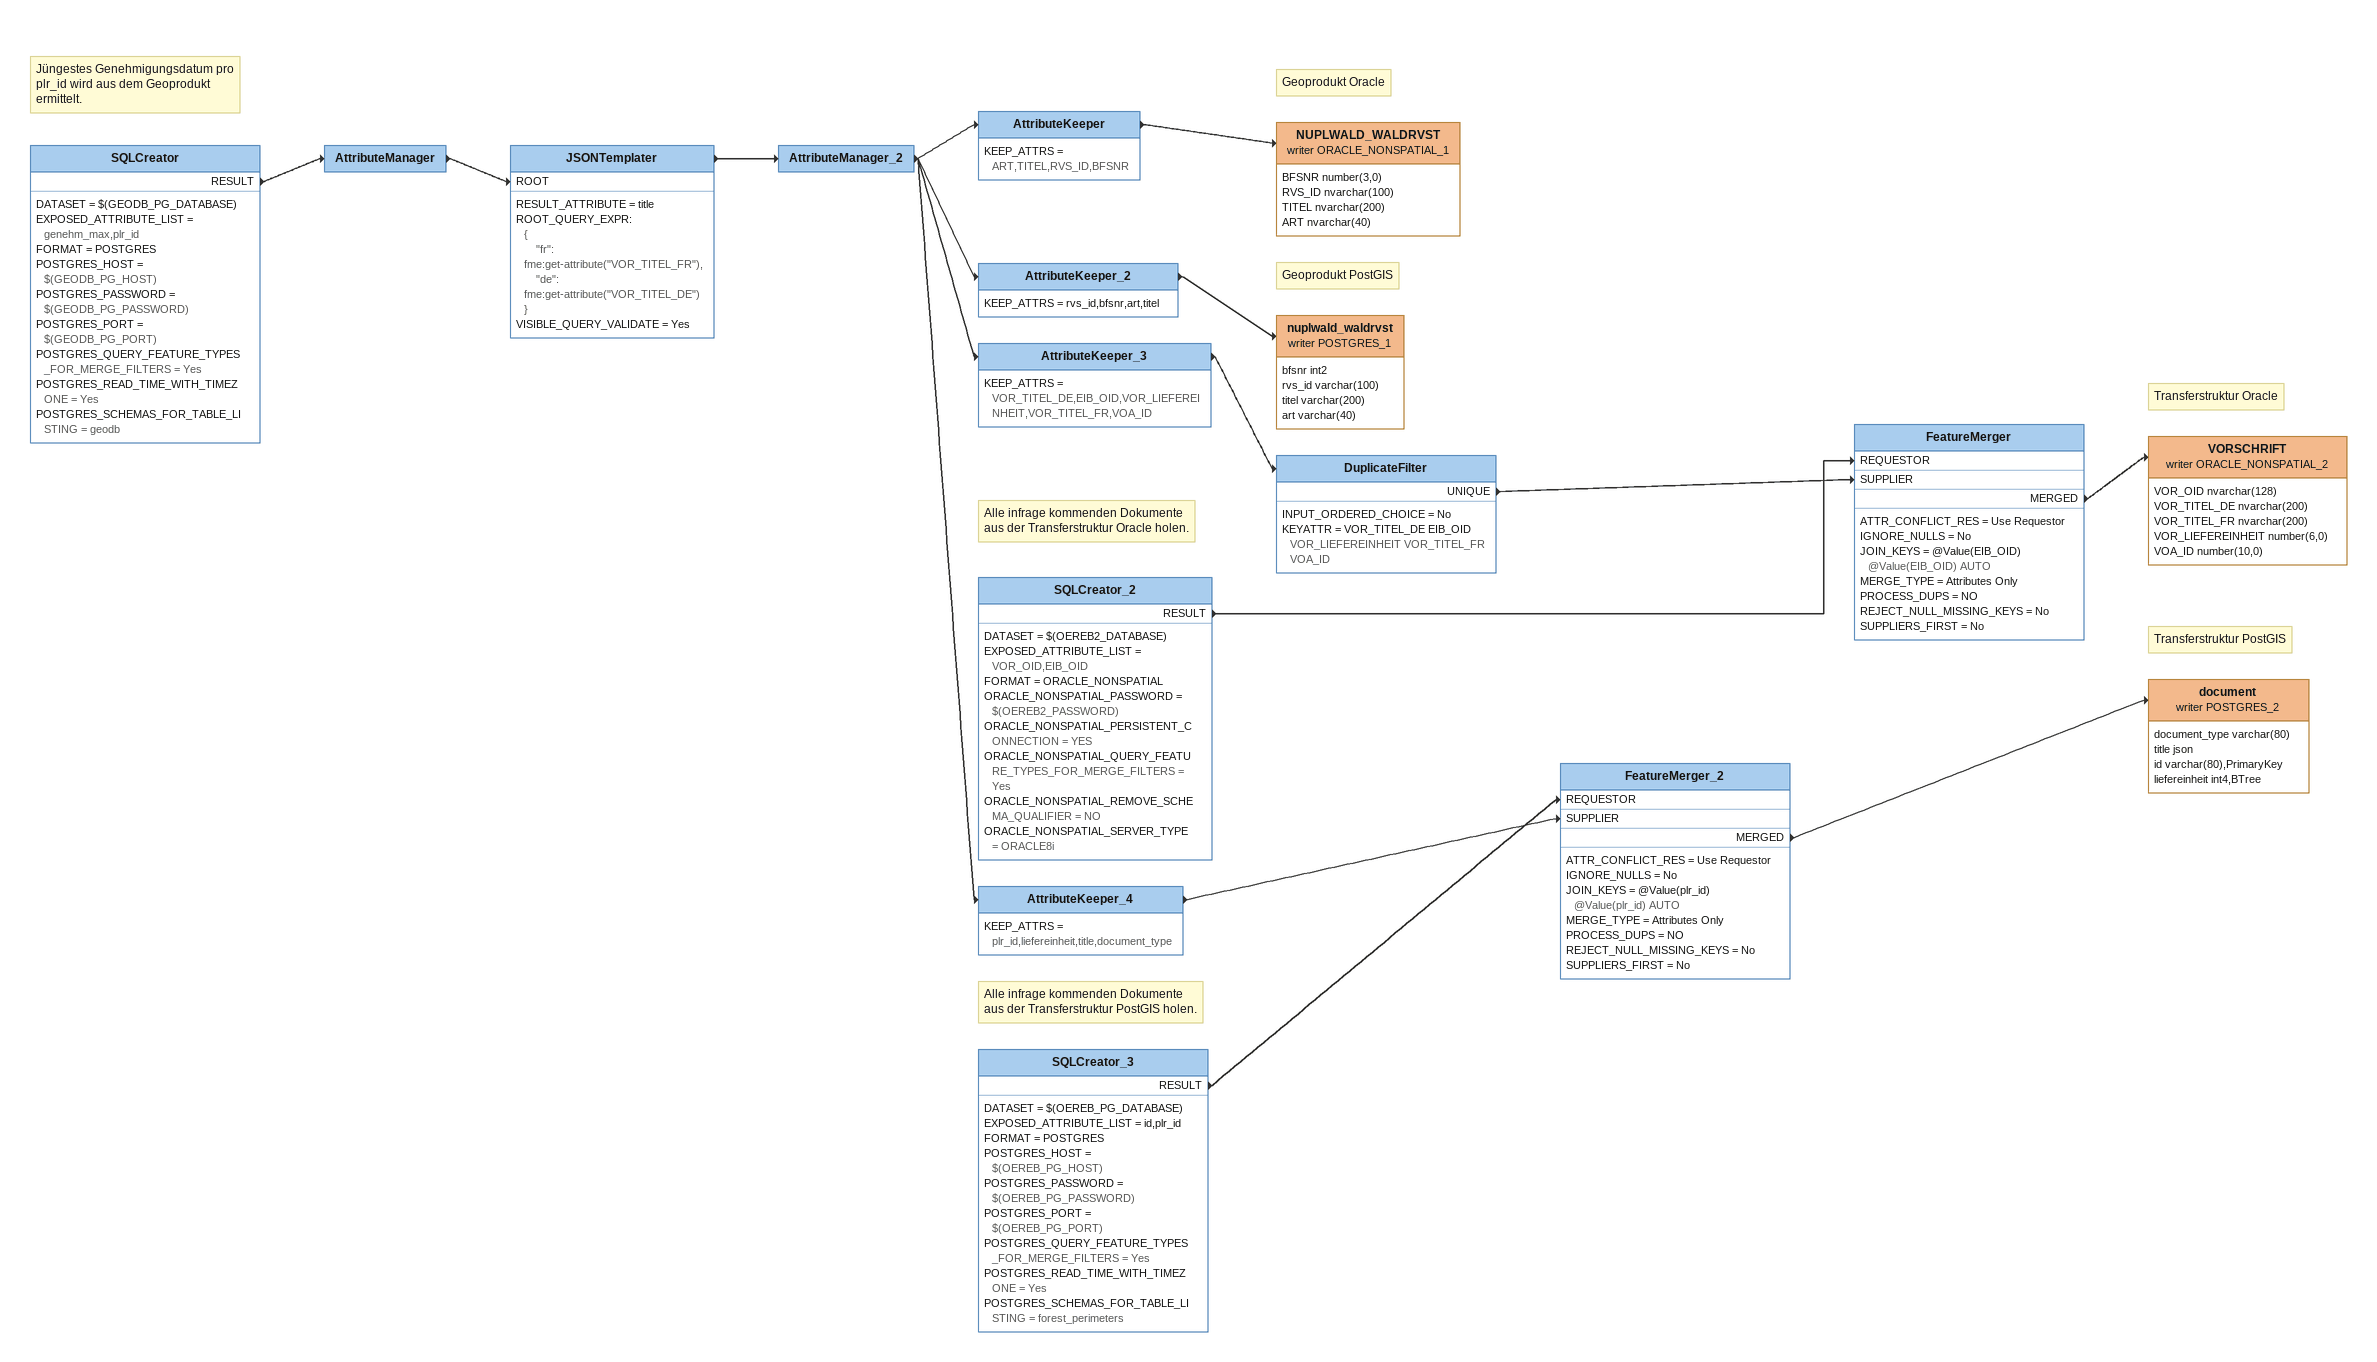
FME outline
Note: Jüngestes Genehmigungsdatum pro plr_id wird aus dem Geoprodukt ermittelt.
SQLCreator
    DATASET = $(GEODB_PG_DATABASE)
    EXPOSED_ATTRIBUTE_LIST = genehm_max,plr_id
    FORMAT = POSTGRES
    POSTGRES_HOST = $(GEODB_PG_HOST)
    POSTGRES_PASSWORD = $(GEODB_PG_PASSWORD)
    POSTGRES_PORT = $(GEODB_PG_PORT)
    POSTGRES_QUERY_FEATURE_TYPES_FOR_MERGE_FILTERS = Yes
    POSTGRES_READ_TIME_WITH_TIMEZONE = Yes
    POSTGRES_SCHEMAS_FOR_TABLE_LISTING = geodb
    RESULT -> AttributeManager
AttributeManager
    -> JSONTemplater [ROOT]
JSONTemplater
    RESULT_ATTRIBUTE = title
    ROOT_QUERY_EXPR:
      {
          "fr": fme:get-attribute("VOR_TITEL_FR"),
          "de": fme:get-attribute("VOR_TITEL_DE")
      }
    VISIBLE_QUERY_VALIDATE = Yes
    -> AttributeManager_2
AttributeManager_2
    -> AttributeKeeper
    -> AttributeKeeper_2
    -> AttributeKeeper_3
    -> AttributeKeeper_4
AttributeKeeper
    KEEP_ATTRS = ART,TITEL,RVS_ID,BFSNR
    -> NUPLWALD_WALDRVST (writer ORACLE_NONSPATIAL_1)
Note: Geoprodukt Oracle
NUPLWALD_WALDRVST (writer ORACLE_NONSPATIAL_1)
    attributes: BFSNR number(3,0), RVS_ID nvarchar(100), TITEL nvarchar(200), ART nvarchar(40)
AttributeKeeper_2
    KEEP_ATTRS = rvs_id,bfsnr,art,titel
    -> nuplwald_waldrvst (writer POSTGRES_1)
Note: Geoprodukt PostGIS
nuplwald_waldrvst (writer POSTGRES_1)
    attributes: bfsnr int2, rvs_id varchar(100), titel varchar(200), art varchar(40)
AttributeKeeper_3
    KEEP_ATTRS = VOR_TITEL_DE,EIB_OID,VOR_LIEFEREINHEIT,VOR_TITEL_FR,VOA_ID
    -> DuplicateFilter
DuplicateFilter
    INPUT_ORDERED_CHOICE = No
    KEYATTR = VOR_TITEL_DE EIB_OID VOR_LIEFEREINHEIT VOR_TITEL_FR VOA_ID
    UNIQUE -> FeatureMerger [SUPPLIER]
AttributeKeeper_4
    KEEP_ATTRS = plr_id,liefereinheit,title,document_type
    -> FeatureMerger_2 [SUPPLIER]
Note: Alle infrage kommenden Dokumente aus der Transferstruktur Oracle holen.
SQLCreator_2
    DATASET = $(OEREB2_DATABASE)
    EXPOSED_ATTRIBUTE_LIST = VOR_OID,EIB_OID
    FORMAT = ORACLE_NONSPATIAL
    ORACLE_NONSPATIAL_PASSWORD = $(OEREB2_PASSWORD)
    ORACLE_NONSPATIAL_PERSISTENT_CONNECTION = YES
    ORACLE_NONSPATIAL_QUERY_FEATURE_TYPES_FOR_MERGE_FILTERS = Yes
    ORACLE_NONSPATIAL_REMOVE_SCHEMA_QUALIFIER = NO
    ORACLE_NONSPATIAL_SERVER_TYPE = ORACLE8i
    RESULT -> FeatureMerger [REQUESTOR]
FeatureMerger
    ATTR_CONFLICT_RES = Use Requestor
    IGNORE_NULLS = No
    JOIN_KEYS = @Value(EIB_OID) @Value(EIB_OID) AUTO
    MERGE_TYPE = Attributes Only
    PROCESS_DUPS = NO
    REJECT_NULL_MISSING_KEYS = No
    SUPPLIERS_FIRST = No
    MERGED -> VORSCHRIFT (writer ORACLE_NONSPATIAL_2)
Note: Transferstruktur Oracle
VORSCHRIFT (writer ORACLE_NONSPATIAL_2)
    attributes: VOR_OID nvarchar(128), VOR_TITEL_DE nvarchar(200), VOR_TITEL_FR nvarchar(200), VOR_LIEFEREINHEIT number(6,0), VOA_ID number(10,0)
Note: Alle infrage kommenden Dokumente aus der Transferstruktur PostGIS holen.
SQLCreator_3
    DATASET = $(OEREB_PG_DATABASE)
    EXPOSED_ATTRIBUTE_LIST = id,plr_id
    FORMAT = POSTGRES
    POSTGRES_HOST = $(OEREB_PG_HOST)
    POSTGRES_PASSWORD = $(OEREB_PG_PASSWORD)
    POSTGRES_PORT = $(OEREB_PG_PORT)
    POSTGRES_QUERY_FEATURE_TYPES_FOR_MERGE_FILTERS = Yes
    POSTGRES_READ_TIME_WITH_TIMEZONE = Yes
    POSTGRES_SCHEMAS_FOR_TABLE_LISTING = forest_perimeters
    RESULT -> FeatureMerger_2 [REQUESTOR]
FeatureMerger_2
    ATTR_CONFLICT_RES = Use Requestor
    IGNORE_NULLS = No
    JOIN_KEYS = @Value(plr_id) @Value(plr_id) AUTO
    MERGE_TYPE = Attributes Only
    PROCESS_DUPS = NO
    REJECT_NULL_MISSING_KEYS = No
    SUPPLIERS_FIRST = No
    MERGED -> document (writer POSTGRES_2)
Note: Transferstruktur PostGIS
document (writer POSTGRES_2)
    attributes: document_type varchar(80), title json, id varchar(80),PrimaryKey, liefereinheit int4,BTree
